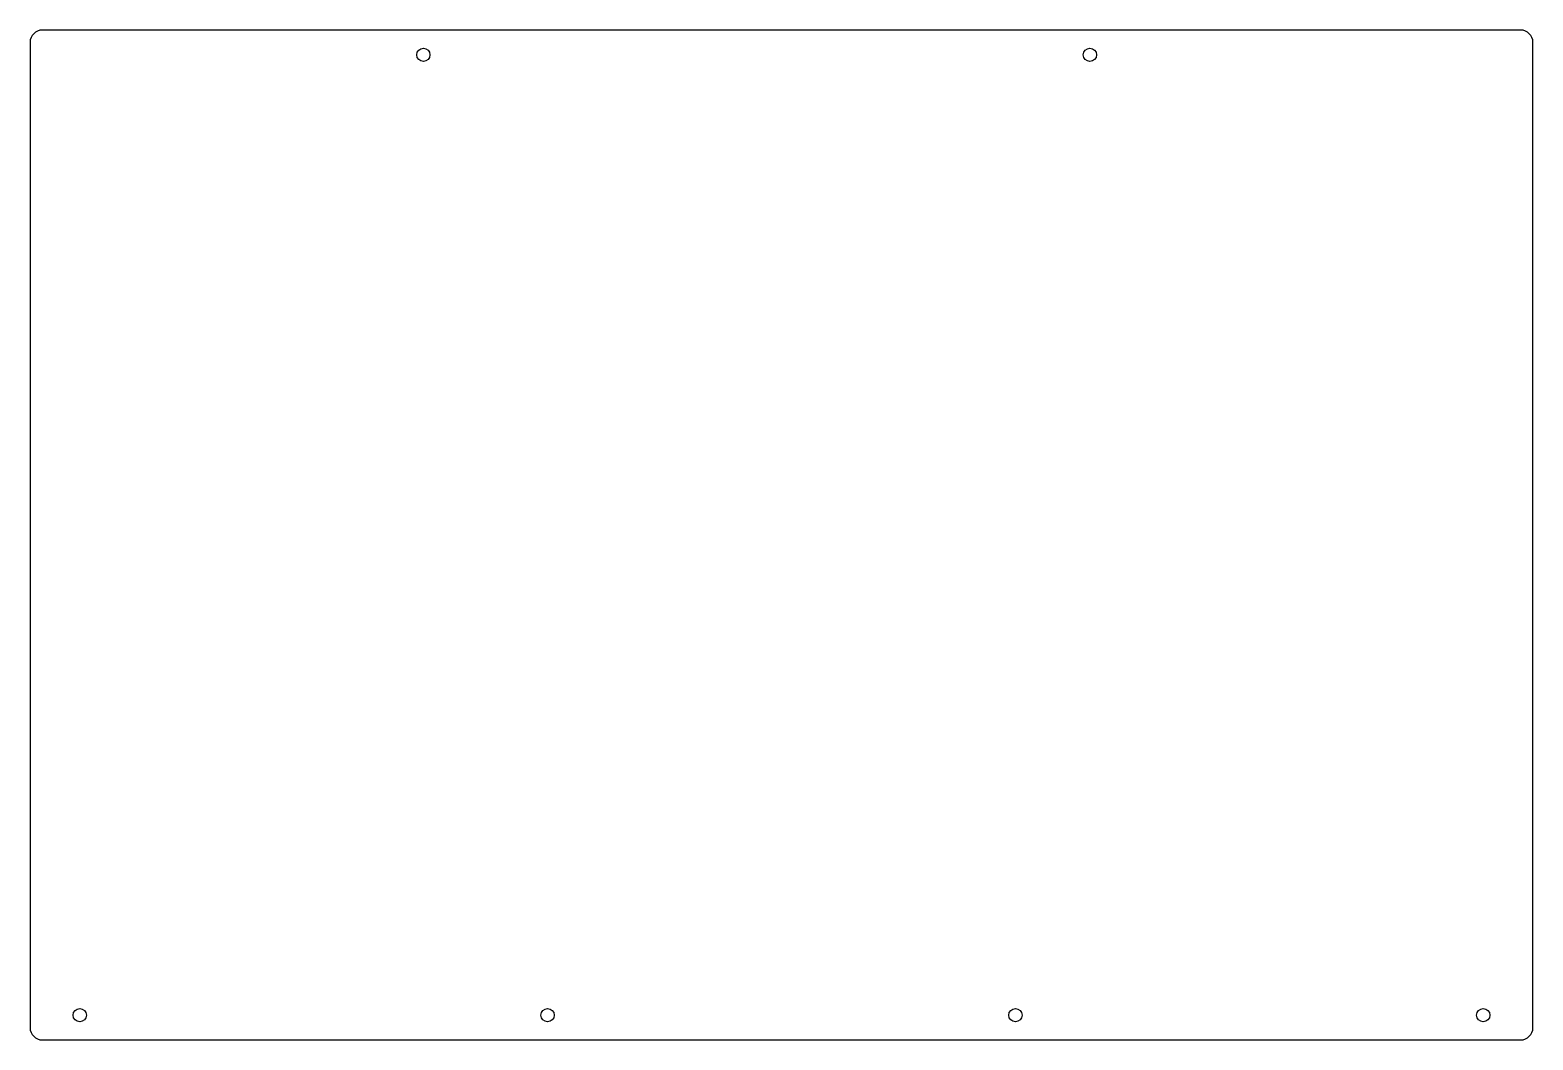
# Model space of a CAD drawing. Header units: millimetres. Extents: x -182 to 182, y -122 to 122.
import ezdxf

# ---------------------------------------------------------------- set-up
doc = ezdxf.new("R2010")
doc.units = ezdxf.units.MM
doc.layers.get('0').update_dxf_attribs({"linetype": 'CONTINUOUS'})

msp = doc.modelspace()

# ---------------------------------------------------------------- linework, layer by layer
for p, q in [((178.5, 122), (-178.5, 122)), ((-181.5, 119), (-181.5, -119)), ((181.5, -119), (181.5, 119)), ((-178.5, -122), (178.5, -122))]:
    msp.add_line(p, q)
for centre in [(-86.5, 116), (74.5, 116), (-169.5, -116), (-56.5, -116), (56.5, -116), (169.5, -116)]:
    msp.add_circle(centre, 1.6)
for centre, start, end in [((-178.5, 119), 90, 180), ((178.5, 119), 0, 90), ((-178.5, -119), 180, 270), ((178.5, -119), -90, 0)]:
    msp.add_arc(centre, 3, start, end)

doc.saveas('drawing.dxf')
